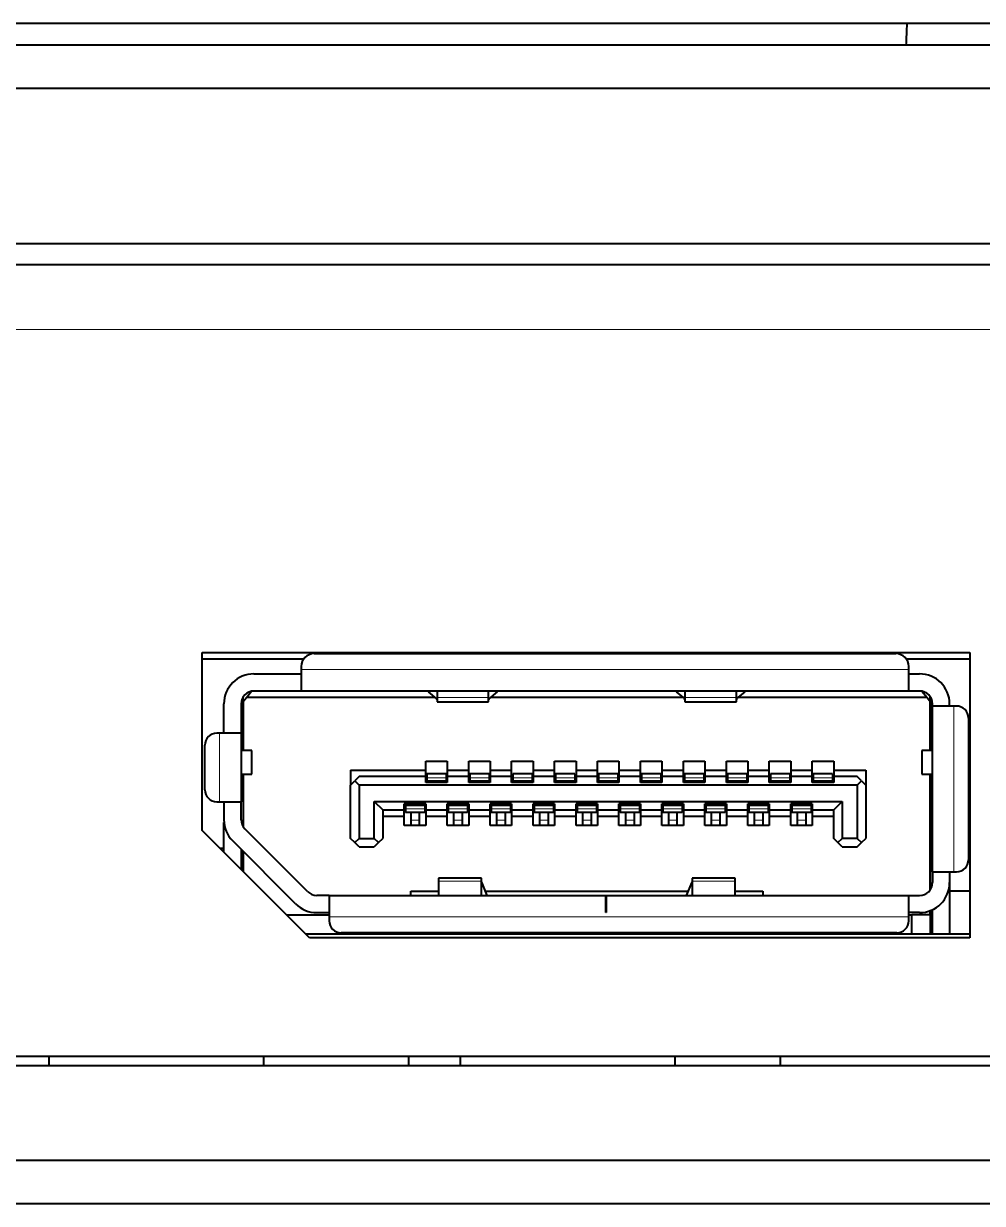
# Model space of a CAD drawing. Header units: millimetres. Extents: x 125 to 285, y 96 to 124.
# Drawn here: x 192.68 to 215, y 96.68 to 124.15 of the extents above; entities that cross this region are included whole.
import ezdxf

# ---------------------------------------------------------------- set-up
doc = ezdxf.new("R2010")
doc.units = ezdxf.units.MM
doc.header["$LTSCALE"] = 12.7
doc.layers.add('TANGENT_LINES', color=7, linetype='Continuous', lineweight=15)
doc.layers.add('Visible', color=7, linetype='Continuous', lineweight=40)

msp = doc.modelspace()

# ---------------------------------------------------------------- linework, layer by layer
at = {"layer": 'TANGENT_LINES'}
for p, q in [((175.427, 117.03), (264.99, 117.03)), ((213.291, 109.11), (199.141, 109.11)), ((203.506, 108.456), (202.306, 108.456)), ((209.276, 108.456), (208.076, 108.456)), ((214.341, 104.4), (214.341, 108.26)), ((197.241, 107.63), (197.241, 106.03)), ((202.516, 106.591), (202.066, 106.591)), ((203.516, 106.591), (203.066, 106.591)), ((204.516, 106.591), (204.066, 106.591)), ((205.516, 106.591), (205.066, 106.591)), ((206.516, 106.591), (206.066, 106.591)), ((207.516, 106.591), (207.066, 106.591)), ((208.516, 106.591), (208.066, 106.591)), ((209.516, 106.591), (209.066, 106.591)), ((210.516, 106.591), (210.066, 106.591)), ((211.516, 106.591), (211.066, 106.591)), ((202.516, 106.523), (202.066, 106.523)), ((202.516, 106.51), (202.066, 106.51)), ((203.516, 106.523), (203.066, 106.523)), ((203.516, 106.51), (203.066, 106.51)), ((204.516, 106.523), (204.066, 106.523)), ((204.516, 106.51), (204.066, 106.51)), ((205.516, 106.523), (205.066, 106.523)), ((205.516, 106.51), (205.066, 106.51)), ((206.516, 106.523), (206.066, 106.523)), ((206.516, 106.51), (206.066, 106.51)), ((207.516, 106.523), (207.066, 106.523)), ((207.516, 106.51), (207.066, 106.51)), ((208.516, 106.523), (208.066, 106.523)), ((208.516, 106.51), (208.066, 106.51)), ((209.516, 106.523), (209.066, 106.523)), ((209.516, 106.51), (209.066, 106.51)), ((210.516, 106.523), (210.066, 106.523)), ((210.516, 106.51), (210.066, 106.51)), ((211.516, 106.523), (211.066, 106.523)), ((211.516, 106.51), (211.066, 106.51)), ((201.566, 105.95), (202.016, 105.95)), ((202.016, 105.938), (201.566, 105.938)), ((202.016, 105.869), (201.566, 105.869)), ((202.566, 105.95), (203.016, 105.95)), ((203.016, 105.938), (202.566, 105.938)), ((203.016, 105.869), (202.566, 105.869)), ((203.566, 105.95), (204.016, 105.95)), ((204.016, 105.938), (203.566, 105.938)), ((204.016, 105.869), (203.566, 105.869)), ((204.566, 105.95), (205.016, 105.95)), ((205.016, 105.938), (204.566, 105.938)), ((205.016, 105.869), (204.566, 105.869)), ((205.566, 105.95), (206.016, 105.95)), ((206.016, 105.938), (205.566, 105.938)), ((206.016, 105.869), (205.566, 105.869)), ((206.566, 105.95), (207.016, 105.95)), ((207.016, 105.938), (206.566, 105.938)), ((207.016, 105.869), (206.566, 105.869)), ((207.566, 105.95), (208.016, 105.95)), ((208.016, 105.938), (207.566, 105.938)), ((208.016, 105.869), (207.566, 105.869)), ((208.566, 105.95), (209.016, 105.95)), ((209.016, 105.938), (208.566, 105.938)), ((209.016, 105.869), (208.566, 105.869)), ((209.566, 105.95), (210.016, 105.95)), ((210.016, 105.938), (209.566, 105.938)), ((210.016, 105.869), (209.566, 105.869)), ((210.566, 105.95), (211.016, 105.95)), ((211.016, 105.938), (210.566, 105.938)), ((211.016, 105.869), (210.566, 105.869)), ((197.343, 105.55), (197.341, 105.55)), ((201.891, 105.602), (201.691, 105.602)), ((202.891, 105.602), (202.691, 105.602)), ((203.891, 105.602), (203.691, 105.602)), ((204.891, 105.602), (204.691, 105.602)), ((205.891, 105.602), (205.691, 105.602)), ((206.891, 105.602), (206.691, 105.602)), ((207.891, 105.602), (207.691, 105.602)), ((208.891, 105.602), (208.691, 105.602)), ((209.891, 105.602), (209.691, 105.602)), ((210.891, 105.602), (210.691, 105.602)), ((202.336, 104.181), (203.336, 104.181)), ((208.246, 104.181), (209.246, 104.181)), ((199.791, 103.35), (213.291, 103.35)), ((201.641, 102.95), (201.641, 102.98)), ((203.731, 102.95), (203.731, 102.98)), ((207.851, 102.95), (207.851, 102.98)), ((209.941, 102.95), (209.941, 102.98))]:
    msp.add_line(p, q, dxfattribs=at)
at = {"layer": 'Visible'}
for p, q in [((213.245, 124.15), (192.171, 124.15)), ((233.15, 124.15), (213.245, 124.15)), ((255.403, 123.65), (150.353, 123.65)), ((150.353, 122.65), (255.403, 122.65)), ((174.97, 119.03), (255.403, 119.03)), ((264.947, 118.53), (175.47, 118.53)), ((196.837, 105.363), (196.837, 109.51)), ((196.837, 109.51), (214.709, 109.51)), ((199.193, 109.35), (196.837, 109.35)), ((199.441, 109.48), (212.991, 109.48)), ((214.709, 109.35), (213.238, 109.35)), ((214.709, 109.51), (214.709, 102.863)), ((199.141, 109.18), (199.141, 109.11)), ((199.141, 109.11), (199.141, 108.61)), ((213.291, 109.11), (213.291, 109.18)), ((213.291, 108.61), (213.291, 109.11)), ((198.041, 109.01), (199.141, 109.01)), ((213.291, 109.01), (213.541, 109.01)), ((197.866, 108.46), (197.986, 108.605)), ((199.141, 108.61), (198.041, 108.61)), ((213.291, 108.61), (199.141, 108.61)), ((202.106, 108.595), (202.106, 108.61)), ((202.301, 108.428), (202.106, 108.595)), ((202.306, 108.61), (202.306, 108.456)), ((203.506, 108.456), (203.506, 108.61)), ((203.706, 108.595), (203.51, 108.428)), ((203.706, 108.61), (203.706, 108.595)), ((207.876, 108.595), (207.876, 108.61)), ((207.876, 108.595), (208.071, 108.428)), ((208.076, 108.61), (208.076, 108.456)), ((209.276, 108.456), (209.276, 108.61)), ((209.28, 108.428), (209.476, 108.595)), ((209.476, 108.61), (209.476, 108.595)), ((213.541, 108.61), (213.291, 108.61)), ((213.595, 108.605), (213.716, 108.46)), ((197.341, 107.63), (197.341, 108.31)), ((197.741, 108.31), (197.791, 108.37)), ((197.741, 108.32), (197.791, 108.37)), ((197.741, 108.31), (197.741, 107.63)), ((197.791, 108.37), (197.791, 108.476)), ((197.791, 108.37), (197.866, 108.46)), ((197.791, 108.37), (197.791, 107.225)), ((197.791, 108.37), (197.791, 107.225)), ((202.263, 108.46), (197.866, 108.46)), ((202.306, 108.456), (202.306, 108.36)), ((202.306, 108.36), (203.506, 108.36)), ((203.506, 108.36), (203.506, 108.456)), ((208.033, 108.46), (203.548, 108.46)), ((208.076, 108.456), (208.076, 108.36)), ((208.076, 108.36), (209.276, 108.36)), ((209.276, 108.36), (209.276, 108.456)), ((213.716, 108.46), (209.318, 108.46)), ((213.716, 108.46), (213.791, 108.37)), ((213.791, 108.37), (213.791, 108.476)), ((213.791, 108.37), (213.791, 107.225)), ((213.791, 108.37), (213.841, 108.31)), ((213.791, 107.225), (213.791, 108.37)), ((213.841, 108.26), (213.841, 108.31)), ((213.841, 104.4), (213.841, 108.26)), ((214.341, 108.26), (213.841, 108.26)), ((214.241, 108.26), (214.241, 108.31)), ((214.401, 108.26), (214.341, 108.26)), ((214.681, 107.98), (214.681, 104.68)), ((197.241, 107.63), (197.176, 107.63)), ((197.741, 107.63), (197.241, 107.63)), ((197.741, 107.63), (197.741, 106.03)), ((196.896, 106.31), (196.896, 107.35)), ((197.991, 107.225), (197.741, 107.225)), ((197.991, 106.675), (197.991, 107.225)), ((213.591, 107.225), (213.591, 106.675)), ((213.841, 107.225), (213.591, 107.225)), ((202.041, 106.77), (202.041, 106.98)), ((202.041, 106.98), (202.541, 106.98)), ((202.541, 106.98), (202.541, 106.77)), ((203.041, 106.98), (203.541, 106.98)), ((203.041, 106.77), (203.041, 106.98)), ((203.541, 106.98), (203.541, 106.77)), ((204.041, 106.77), (204.041, 106.98)), ((204.041, 106.98), (204.541, 106.98)), ((204.541, 106.98), (204.541, 106.77)), ((205.041, 106.77), (205.041, 106.98)), ((205.041, 106.98), (205.541, 106.98)), ((205.541, 106.98), (205.541, 106.77)), ((206.041, 106.77), (206.041, 106.98)), ((206.041, 106.98), (206.541, 106.98)), ((206.541, 106.98), (206.541, 106.77)), ((207.041, 106.77), (207.041, 106.98)), ((207.041, 106.98), (207.541, 106.98)), ((207.541, 106.98), (207.541, 106.77)), ((208.041, 106.98), (208.541, 106.98)), ((208.041, 106.77), (208.041, 106.98)), ((208.541, 106.98), (208.541, 106.77)), ((209.041, 106.98), (209.541, 106.98)), ((209.041, 106.77), (209.041, 106.98)), ((209.541, 106.98), (209.541, 106.77)), ((210.041, 106.77), (210.041, 106.98)), ((210.041, 106.98), (210.541, 106.98)), ((210.541, 106.98), (210.541, 106.77)), ((211.041, 106.98), (211.541, 106.98)), ((211.041, 106.77), (211.041, 106.98)), ((211.541, 106.98), (211.541, 106.77)), ((197.741, 106.675), (197.991, 106.675)), ((197.791, 106.675), (197.791, 105.449)), ((197.791, 106.675), (197.791, 105.449)), ((200.291, 106.77), (200.291, 106.42)), ((200.291, 106.77), (202.041, 106.77)), ((200.491, 106.62), (200.391, 106.52)), ((202.041, 106.62), (200.491, 106.62)), ((202.041, 106.62), (202.041, 106.77)), ((202.041, 106.48), (202.041, 106.62)), ((202.066, 106.68), (202.066, 106.591)), ((202.516, 106.68), (202.066, 106.68)), ((202.066, 106.591), (202.066, 106.523)), ((202.516, 106.68), (202.516, 106.591)), ((202.516, 106.591), (202.516, 106.523)), ((202.541, 106.77), (202.541, 106.62)), ((202.541, 106.77), (203.041, 106.77)), ((202.541, 106.62), (202.541, 106.48)), ((203.041, 106.62), (202.541, 106.62)), ((203.041, 106.62), (203.041, 106.77)), ((203.041, 106.48), (203.041, 106.62)), ((203.066, 106.68), (203.066, 106.591)), ((203.516, 106.68), (203.066, 106.68)), ((203.066, 106.591), (203.066, 106.523)), ((203.516, 106.68), (203.516, 106.591)), ((203.516, 106.591), (203.516, 106.523)), ((203.541, 106.77), (204.041, 106.77)), ((203.541, 106.77), (203.541, 106.62)), ((203.541, 106.62), (203.541, 106.48)), ((204.041, 106.62), (203.541, 106.62)), ((204.041, 106.62), (204.041, 106.77)), ((204.041, 106.48), (204.041, 106.62)), ((204.066, 106.68), (204.066, 106.591)), ((204.516, 106.68), (204.066, 106.68)), ((204.066, 106.591), (204.066, 106.523)), ((204.516, 106.68), (204.516, 106.591)), ((204.516, 106.591), (204.516, 106.523)), ((204.541, 106.77), (205.041, 106.77)), ((204.541, 106.77), (204.541, 106.62)), ((205.041, 106.62), (204.541, 106.62)), ((204.541, 106.62), (204.541, 106.48)), ((205.041, 106.62), (205.041, 106.77)), ((205.041, 106.48), (205.041, 106.62)), ((205.066, 106.68), (205.066, 106.591)), ((205.516, 106.68), (205.066, 106.68)), ((205.066, 106.591), (205.066, 106.523)), ((205.516, 106.68), (205.516, 106.591)), ((205.516, 106.591), (205.516, 106.523)), ((205.541, 106.77), (206.041, 106.77)), ((205.541, 106.77), (205.541, 106.62)), ((206.041, 106.62), (205.541, 106.62)), ((205.541, 106.62), (205.541, 106.48)), ((206.041, 106.62), (206.041, 106.77)), ((206.041, 106.48), (206.041, 106.62)), ((206.066, 106.68), (206.066, 106.591)), ((206.516, 106.68), (206.066, 106.68)), ((206.066, 106.591), (206.066, 106.523)), ((206.516, 106.68), (206.516, 106.591)), ((206.516, 106.591), (206.516, 106.523)), ((206.541, 106.77), (207.041, 106.77)), ((206.541, 106.77), (206.541, 106.62)), ((206.541, 106.62), (206.541, 106.48)), ((207.041, 106.62), (206.541, 106.62)), ((207.041, 106.62), (207.041, 106.77)), ((207.041, 106.48), (207.041, 106.62)), ((207.066, 106.68), (207.066, 106.591)), ((207.516, 106.68), (207.066, 106.68)), ((207.066, 106.591), (207.066, 106.523)), ((207.516, 106.68), (207.516, 106.591)), ((207.516, 106.591), (207.516, 106.523)), ((207.541, 106.77), (207.541, 106.62)), ((207.541, 106.77), (208.041, 106.77)), ((207.541, 106.62), (207.541, 106.48)), ((208.041, 106.62), (207.541, 106.62)), ((208.041, 106.62), (208.041, 106.77)), ((208.041, 106.48), (208.041, 106.62)), ((208.066, 106.68), (208.066, 106.591)), ((208.516, 106.68), (208.066, 106.68)), ((208.066, 106.591), (208.066, 106.523)), ((208.516, 106.68), (208.516, 106.591)), ((208.516, 106.591), (208.516, 106.523)), ((208.541, 106.77), (209.041, 106.77)), ((208.541, 106.77), (208.541, 106.62)), ((208.541, 106.62), (208.541, 106.48)), ((209.041, 106.62), (208.541, 106.62)), ((209.041, 106.62), (209.041, 106.77)), ((209.041, 106.48), (209.041, 106.62)), ((209.066, 106.68), (209.066, 106.591)), ((209.516, 106.68), (209.066, 106.68)), ((209.066, 106.591), (209.066, 106.523)), ((209.516, 106.68), (209.516, 106.591)), ((209.516, 106.591), (209.516, 106.523)), ((209.541, 106.77), (209.541, 106.62)), ((209.541, 106.77), (210.041, 106.77)), ((210.041, 106.62), (209.541, 106.62)), ((209.541, 106.62), (209.541, 106.48)), ((210.041, 106.62), (210.041, 106.77)), ((210.041, 106.48), (210.041, 106.62)), ((210.066, 106.68), (210.066, 106.591)), ((210.516, 106.68), (210.066, 106.68)), ((210.066, 106.591), (210.066, 106.523)), ((210.516, 106.68), (210.516, 106.591)), ((210.516, 106.591), (210.516, 106.523)), ((210.541, 106.77), (210.541, 106.62)), ((210.541, 106.77), (211.041, 106.77)), ((211.041, 106.62), (210.541, 106.62)), ((210.541, 106.62), (210.541, 106.48)), ((211.041, 106.62), (211.041, 106.77)), ((211.041, 106.48), (211.041, 106.62)), ((211.066, 106.68), (211.066, 106.591)), ((211.516, 106.68), (211.066, 106.68)), ((211.066, 106.591), (211.066, 106.523)), ((211.516, 106.68), (211.516, 106.591)), ((211.516, 106.591), (211.516, 106.523)), ((211.541, 106.77), (212.291, 106.77)), ((211.541, 106.77), (211.541, 106.62)), ((211.541, 106.62), (211.541, 106.48)), ((212.091, 106.62), (211.541, 106.62)), ((212.191, 106.52), (212.091, 106.62)), ((212.291, 106.77), (212.291, 106.42)), ((213.591, 106.675), (213.841, 106.675)), ((213.791, 106.675), (213.791, 103.984)), ((213.791, 103.984), (213.791, 106.675)), ((200.291, 106.42), (200.391, 106.52)), ((200.291, 105.18), (200.291, 106.42)), ((200.391, 106.52), (200.491, 106.42)), ((212.091, 106.42), (200.491, 106.42)), ((200.491, 106.42), (200.491, 105.18)), ((202.066, 106.56), (202.041, 106.56)), ((202.066, 106.56), (202.041, 106.56)), ((202.541, 106.48), (202.041, 106.48)), ((202.066, 106.523), (202.066, 106.51)), ((202.066, 106.51), (202.066, 106.48)), ((202.541, 106.56), (202.516, 106.56)), ((202.541, 106.56), (202.516, 106.56)), ((202.516, 106.523), (202.516, 106.51)), ((202.516, 106.51), (202.516, 106.48)), ((203.066, 106.56), (203.041, 106.56)), ((203.066, 106.56), (203.041, 106.56)), ((203.541, 106.48), (203.041, 106.48)), ((203.066, 106.523), (203.066, 106.51)), ((203.066, 106.51), (203.066, 106.48)), ((203.541, 106.56), (203.516, 106.56)), ((203.541, 106.56), (203.516, 106.56)), ((203.516, 106.523), (203.516, 106.51)), ((203.516, 106.51), (203.516, 106.48)), ((204.066, 106.56), (204.041, 106.56)), ((204.066, 106.56), (204.041, 106.56)), ((204.541, 106.48), (204.041, 106.48)), ((204.066, 106.523), (204.066, 106.51)), ((204.066, 106.51), (204.066, 106.48)), ((204.541, 106.56), (204.516, 106.56)), ((204.541, 106.56), (204.516, 106.56)), ((204.516, 106.523), (204.516, 106.51)), ((204.516, 106.51), (204.516, 106.48)), ((205.066, 106.56), (205.041, 106.56)), ((205.066, 106.56), (205.041, 106.56)), ((205.541, 106.48), (205.041, 106.48)), ((205.066, 106.523), (205.066, 106.51)), ((205.066, 106.51), (205.066, 106.48)), ((205.541, 106.56), (205.516, 106.56)), ((205.541, 106.56), (205.516, 106.56)), ((205.516, 106.523), (205.516, 106.51)), ((205.516, 106.51), (205.516, 106.48)), ((206.066, 106.56), (206.041, 106.56)), ((206.066, 106.56), (206.041, 106.56)), ((206.541, 106.48), (206.041, 106.48)), ((206.066, 106.523), (206.066, 106.51)), ((206.066, 106.51), (206.066, 106.48)), ((206.541, 106.56), (206.516, 106.56)), ((206.541, 106.56), (206.516, 106.56)), ((206.516, 106.523), (206.516, 106.51)), ((206.516, 106.51), (206.516, 106.48)), ((207.066, 106.56), (207.041, 106.56)), ((207.066, 106.56), (207.041, 106.56)), ((207.541, 106.48), (207.041, 106.48)), ((207.066, 106.523), (207.066, 106.51)), ((207.066, 106.51), (207.066, 106.48)), ((207.541, 106.56), (207.516, 106.56)), ((207.541, 106.56), (207.516, 106.56)), ((207.516, 106.523), (207.516, 106.51)), ((207.516, 106.51), (207.516, 106.48)), ((208.066, 106.56), (208.041, 106.56)), ((208.066, 106.56), (208.041, 106.56)), ((208.541, 106.48), (208.041, 106.48)), ((208.066, 106.523), (208.066, 106.51)), ((208.066, 106.51), (208.066, 106.48)), ((208.541, 106.56), (208.516, 106.56)), ((208.541, 106.56), (208.516, 106.56)), ((208.516, 106.523), (208.516, 106.51)), ((208.516, 106.51), (208.516, 106.48)), ((209.066, 106.56), (209.041, 106.56)), ((209.066, 106.56), (209.041, 106.56)), ((209.541, 106.48), (209.041, 106.48)), ((209.066, 106.523), (209.066, 106.51)), ((209.066, 106.51), (209.066, 106.48)), ((209.541, 106.56), (209.516, 106.56)), ((209.541, 106.56), (209.516, 106.56)), ((209.516, 106.523), (209.516, 106.51)), ((209.516, 106.51), (209.516, 106.48)), ((210.066, 106.56), (210.041, 106.56)), ((210.066, 106.56), (210.041, 106.56)), ((210.541, 106.48), (210.041, 106.48)), ((210.066, 106.523), (210.066, 106.51)), ((210.066, 106.51), (210.066, 106.48)), ((210.541, 106.56), (210.516, 106.56)), ((210.541, 106.56), (210.516, 106.56)), ((210.516, 106.523), (210.516, 106.51)), ((210.516, 106.51), (210.516, 106.48)), ((211.066, 106.56), (211.041, 106.56)), ((211.066, 106.56), (211.041, 106.56)), ((211.541, 106.48), (211.041, 106.48)), ((211.066, 106.523), (211.066, 106.51)), ((211.066, 106.51), (211.066, 106.48)), ((211.541, 106.56), (211.516, 106.56)), ((211.541, 106.56), (211.516, 106.56)), ((211.516, 106.523), (211.516, 106.51)), ((211.516, 106.51), (211.516, 106.48)), ((212.091, 106.42), (212.191, 106.52)), ((212.091, 106.42), (212.091, 105.18)), ((212.191, 106.52), (212.291, 106.42)), ((212.291, 106.42), (212.291, 105.18)), ((200.841, 105.18), (200.841, 106.04)), ((200.841, 106.04), (201.041, 105.84)), ((200.841, 106.04), (211.741, 106.04)), ((211.541, 105.84), (211.741, 106.04)), ((211.741, 106.04), (211.741, 105.18)), ((197.176, 106.03), (197.241, 106.03)), ((197.241, 106.03), (197.741, 106.03)), ((197.341, 106.03), (197.341, 105.614)), ((197.741, 105.614), (197.741, 106.03)), ((201.041, 105.84), (201.041, 105.18)), ((201.041, 105.84), (201.541, 105.84)), ((201.541, 105.84), (201.541, 105.98)), ((202.041, 105.98), (201.541, 105.98)), ((201.541, 105.69), (201.541, 105.84)), ((201.566, 105.98), (201.566, 105.95)), ((201.566, 105.95), (201.566, 105.938)), ((201.566, 105.938), (201.566, 105.869)), ((201.566, 105.869), (201.566, 105.78)), ((202.016, 105.78), (201.566, 105.78)), ((201.691, 105.78), (201.691, 105.602)), ((201.891, 105.78), (201.891, 105.602)), ((202.016, 105.98), (202.016, 105.95)), ((202.016, 105.95), (202.016, 105.938)), ((202.016, 105.938), (202.016, 105.869)), ((202.016, 105.869), (202.016, 105.78)), ((202.041, 105.98), (202.041, 105.84)), ((202.041, 105.84), (202.541, 105.84)), ((202.041, 105.84), (202.041, 105.69)), ((203.041, 105.98), (202.541, 105.98)), ((202.541, 105.84), (202.541, 105.98)), ((202.541, 105.69), (202.541, 105.84)), ((202.566, 105.98), (202.566, 105.95)), ((202.566, 105.95), (202.566, 105.938)), ((202.566, 105.938), (202.566, 105.869)), ((202.566, 105.869), (202.566, 105.78)), ((203.016, 105.78), (202.566, 105.78)), ((202.691, 105.78), (202.691, 105.602)), ((202.891, 105.78), (202.891, 105.602)), ((203.016, 105.98), (203.016, 105.95)), ((203.016, 105.95), (203.016, 105.938)), ((203.016, 105.938), (203.016, 105.869)), ((203.016, 105.869), (203.016, 105.78)), ((203.041, 105.98), (203.041, 105.84)), ((203.041, 105.84), (203.541, 105.84)), ((203.041, 105.84), (203.041, 105.69)), ((203.541, 105.84), (203.541, 105.98)), ((204.041, 105.98), (203.541, 105.98)), ((203.541, 105.69), (203.541, 105.84)), ((203.566, 105.98), (203.566, 105.95)), ((203.566, 105.95), (203.566, 105.938)), ((203.566, 105.938), (203.566, 105.869)), ((203.566, 105.869), (203.566, 105.78)), ((204.016, 105.78), (203.566, 105.78)), ((203.691, 105.78), (203.691, 105.602)), ((203.891, 105.78), (203.891, 105.602)), ((204.016, 105.98), (204.016, 105.95)), ((204.016, 105.95), (204.016, 105.938)), ((204.016, 105.938), (204.016, 105.869)), ((204.016, 105.869), (204.016, 105.78)), ((204.041, 105.98), (204.041, 105.84)), ((204.041, 105.84), (204.541, 105.84)), ((204.041, 105.84), (204.041, 105.69)), ((204.541, 105.84), (204.541, 105.98)), ((205.041, 105.98), (204.541, 105.98)), ((204.541, 105.69), (204.541, 105.84)), ((204.566, 105.98), (204.566, 105.95)), ((204.566, 105.95), (204.566, 105.938)), ((204.566, 105.938), (204.566, 105.869)), ((204.566, 105.869), (204.566, 105.78)), ((205.016, 105.78), (204.566, 105.78)), ((204.691, 105.78), (204.691, 105.602)), ((204.891, 105.78), (204.891, 105.602)), ((205.016, 105.98), (205.016, 105.95)), ((205.016, 105.95), (205.016, 105.938)), ((205.016, 105.938), (205.016, 105.869)), ((205.016, 105.869), (205.016, 105.78)), ((205.041, 105.98), (205.041, 105.84)), ((205.041, 105.84), (205.541, 105.84)), ((205.041, 105.84), (205.041, 105.69)), ((205.541, 105.84), (205.541, 105.98)), ((206.041, 105.98), (205.541, 105.98)), ((205.541, 105.69), (205.541, 105.84)), ((205.566, 105.98), (205.566, 105.95)), ((205.566, 105.95), (205.566, 105.938)), ((205.566, 105.938), (205.566, 105.869)), ((205.566, 105.869), (205.566, 105.78)), ((206.016, 105.78), (205.566, 105.78)), ((205.691, 105.78), (205.691, 105.602)), ((205.891, 105.78), (205.891, 105.602)), ((206.016, 105.98), (206.016, 105.95)), ((206.016, 105.95), (206.016, 105.938)), ((206.016, 105.938), (206.016, 105.869)), ((206.016, 105.869), (206.016, 105.78)), ((206.041, 105.98), (206.041, 105.84)), ((206.041, 105.84), (206.041, 105.69)), ((206.041, 105.84), (206.541, 105.84)), ((206.541, 105.84), (206.541, 105.98)), ((207.041, 105.98), (206.541, 105.98)), ((206.541, 105.69), (206.541, 105.84)), ((206.566, 105.98), (206.566, 105.95)), ((206.566, 105.95), (206.566, 105.938)), ((206.566, 105.938), (206.566, 105.869)), ((206.566, 105.869), (206.566, 105.78)), ((207.016, 105.78), (206.566, 105.78)), ((206.691, 105.78), (206.691, 105.602)), ((206.891, 105.78), (206.891, 105.602)), ((207.016, 105.98), (207.016, 105.95)), ((207.016, 105.95), (207.016, 105.938)), ((207.016, 105.938), (207.016, 105.869)), ((207.016, 105.869), (207.016, 105.78)), ((207.041, 105.98), (207.041, 105.84)), ((207.041, 105.84), (207.541, 105.84)), ((207.041, 105.84), (207.041, 105.69)), ((207.541, 105.84), (207.541, 105.98)), ((208.041, 105.98), (207.541, 105.98)), ((207.541, 105.69), (207.541, 105.84)), ((207.566, 105.98), (207.566, 105.95)), ((207.566, 105.95), (207.566, 105.938)), ((207.566, 105.938), (207.566, 105.869)), ((207.566, 105.869), (207.566, 105.78)), ((208.016, 105.78), (207.566, 105.78)), ((207.691, 105.78), (207.691, 105.602)), ((207.891, 105.78), (207.891, 105.602)), ((208.016, 105.98), (208.016, 105.95)), ((208.016, 105.95), (208.016, 105.938)), ((208.016, 105.938), (208.016, 105.869)), ((208.016, 105.869), (208.016, 105.78)), ((208.041, 105.98), (208.041, 105.84)), ((208.041, 105.84), (208.541, 105.84)), ((208.041, 105.84), (208.041, 105.69)), ((209.041, 105.98), (208.541, 105.98)), ((208.541, 105.84), (208.541, 105.98)), ((208.541, 105.69), (208.541, 105.84)), ((208.566, 105.98), (208.566, 105.95)), ((208.566, 105.95), (208.566, 105.938)), ((208.566, 105.938), (208.566, 105.869)), ((208.566, 105.869), (208.566, 105.78)), ((209.016, 105.78), (208.566, 105.78)), ((208.691, 105.78), (208.691, 105.602)), ((208.891, 105.78), (208.891, 105.602)), ((209.016, 105.98), (209.016, 105.95)), ((209.016, 105.95), (209.016, 105.938)), ((209.016, 105.938), (209.016, 105.869)), ((209.016, 105.869), (209.016, 105.78)), ((209.041, 105.98), (209.041, 105.84)), ((209.041, 105.84), (209.541, 105.84)), ((209.041, 105.84), (209.041, 105.69)), ((210.041, 105.98), (209.541, 105.98)), ((209.541, 105.84), (209.541, 105.98)), ((209.541, 105.69), (209.541, 105.84)), ((209.566, 105.98), (209.566, 105.95)), ((209.566, 105.95), (209.566, 105.938)), ((209.566, 105.938), (209.566, 105.869)), ((209.566, 105.869), (209.566, 105.78)), ((210.016, 105.78), (209.566, 105.78)), ((209.691, 105.78), (209.691, 105.602)), ((209.891, 105.78), (209.891, 105.602)), ((210.016, 105.98), (210.016, 105.95)), ((210.016, 105.95), (210.016, 105.938)), ((210.016, 105.938), (210.016, 105.869)), ((210.016, 105.869), (210.016, 105.78)), ((210.041, 105.98), (210.041, 105.84)), ((210.041, 105.84), (210.541, 105.84)), ((210.041, 105.84), (210.041, 105.69)), ((210.541, 105.84), (210.541, 105.98)), ((211.041, 105.98), (210.541, 105.98)), ((210.541, 105.69), (210.541, 105.84)), ((210.566, 105.98), (210.566, 105.95)), ((210.566, 105.95), (210.566, 105.938)), ((210.566, 105.938), (210.566, 105.869)), ((210.566, 105.869), (210.566, 105.78)), ((211.016, 105.78), (210.566, 105.78)), ((210.691, 105.78), (210.691, 105.602)), ((210.891, 105.78), (210.891, 105.602)), ((211.016, 105.98), (211.016, 105.95)), ((211.016, 105.95), (211.016, 105.938)), ((211.016, 105.938), (211.016, 105.869)), ((211.016, 105.869), (211.016, 105.78)), ((211.041, 105.98), (211.041, 105.84)), ((211.041, 105.84), (211.041, 105.69)), ((211.041, 105.84), (211.541, 105.84)), ((211.541, 105.18), (211.541, 105.84)), ((197.341, 104.86), (197.341, 105.55)), ((201.541, 105.69), (201.041, 105.69)), ((201.541, 105.48), (201.541, 105.69)), ((201.691, 105.602), (201.691, 105.48)), ((201.891, 105.602), (201.891, 105.48)), ((202.041, 105.69), (202.041, 105.48)), ((202.541, 105.69), (202.041, 105.69)), ((202.541, 105.48), (202.541, 105.69)), ((202.691, 105.602), (202.691, 105.48)), ((202.891, 105.602), (202.891, 105.48)), ((203.041, 105.69), (203.041, 105.48)), ((203.541, 105.69), (203.041, 105.69)), ((203.541, 105.48), (203.541, 105.69)), ((203.691, 105.602), (203.691, 105.48)), ((203.891, 105.602), (203.891, 105.48)), ((204.041, 105.69), (204.041, 105.48)), ((204.541, 105.69), (204.041, 105.69)), ((204.541, 105.48), (204.541, 105.69)), ((204.691, 105.602), (204.691, 105.48)), ((204.891, 105.602), (204.891, 105.48)), ((205.041, 105.69), (205.041, 105.48)), ((205.541, 105.69), (205.041, 105.69)), ((205.541, 105.48), (205.541, 105.69)), ((205.691, 105.602), (205.691, 105.48)), ((205.891, 105.602), (205.891, 105.48)), ((206.541, 105.69), (206.041, 105.69)), ((206.041, 105.69), (206.041, 105.48)), ((206.541, 105.48), (206.541, 105.69)), ((206.691, 105.602), (206.691, 105.48)), ((206.891, 105.602), (206.891, 105.48)), ((207.041, 105.69), (207.041, 105.48)), ((207.541, 105.69), (207.041, 105.69)), ((207.541, 105.48), (207.541, 105.69)), ((207.691, 105.602), (207.691, 105.48)), ((207.891, 105.602), (207.891, 105.48)), ((208.041, 105.69), (208.041, 105.48)), ((208.541, 105.69), (208.041, 105.69)), ((208.541, 105.48), (208.541, 105.69)), ((208.691, 105.602), (208.691, 105.48)), ((208.891, 105.602), (208.891, 105.48)), ((209.541, 105.69), (209.041, 105.69)), ((209.041, 105.69), (209.041, 105.48)), ((209.541, 105.48), (209.541, 105.69)), ((209.691, 105.602), (209.691, 105.48)), ((209.891, 105.602), (209.891, 105.48)), ((210.541, 105.69), (210.041, 105.69)), ((210.041, 105.69), (210.041, 105.48)), ((210.541, 105.48), (210.541, 105.69)), ((210.691, 105.602), (210.691, 105.48)), ((210.891, 105.602), (210.891, 105.48)), ((211.541, 105.69), (211.041, 105.69)), ((211.041, 105.69), (211.041, 105.48)), ((199.337, 102.863), (196.837, 105.363)), ((199.293, 103.938), (197.828, 105.402)), ((202.041, 105.48), (201.541, 105.48)), ((203.041, 105.48), (202.541, 105.48)), ((204.041, 105.48), (203.541, 105.48)), ((205.041, 105.48), (204.541, 105.48)), ((206.041, 105.48), (205.541, 105.48)), ((207.041, 105.48), (206.541, 105.48)), ((208.041, 105.48), (207.541, 105.48)), ((209.041, 105.48), (208.541, 105.48)), ((210.041, 105.48), (209.541, 105.48)), ((211.041, 105.48), (210.541, 105.48)), ((197.25, 104.95), (197.341, 104.95)), ((199.01, 103.655), (197.546, 105.119)), ((200.391, 105.08), (200.291, 105.18)), ((200.391, 105.08), (200.491, 105.18)), ((200.491, 104.98), (200.391, 105.08)), ((200.491, 105.18), (200.841, 105.18)), ((200.491, 104.98), (200.841, 104.98)), ((200.941, 105.08), (200.841, 105.18)), ((200.941, 105.08), (200.841, 104.98)), ((200.941, 105.08), (201.041, 105.18)), ((211.641, 105.08), (211.541, 105.18)), ((211.641, 105.08), (211.741, 105.18)), ((211.741, 104.98), (211.641, 105.08)), ((212.091, 105.18), (211.741, 105.18)), ((211.741, 104.98), (212.091, 104.98)), ((212.091, 105.18), (212.191, 105.08)), ((212.091, 104.98), (212.191, 105.08)), ((212.191, 105.08), (212.291, 105.18)), ((214.681, 104.95), (214.709, 104.95)), ((197.741, 104.924), (197.741, 104.46)), ((197.791, 104.874), (197.791, 104.41)), ((197.791, 104.874), (197.791, 104.41)), ((213.841, 104.4), (213.841, 104.15)), ((213.841, 104.4), (214.341, 104.4)), ((214.241, 104.4), (214.241, 104.15)), ((214.341, 104.4), (214.401, 104.4)), ((203.336, 104.25), (202.336, 104.25)), ((202.336, 104.25), (202.336, 104.181)), ((202.336, 104.181), (202.336, 103.85)), ((203.336, 104.181), (203.336, 104.25)), ((203.336, 103.85), (203.336, 104.181)), ((203.336, 104.159), (203.467, 103.85)), ((208.114, 103.85), (208.246, 104.159)), ((209.246, 104.25), (208.246, 104.25)), ((208.246, 104.25), (208.246, 104.181)), ((208.246, 104.181), (208.246, 103.85)), ((209.246, 104.181), (209.246, 104.25)), ((209.246, 103.85), (209.246, 104.181)), ((214.241, 104.15), (214.241, 102.95)), ((199.791, 103.85), (199.505, 103.85)), ((199.791, 103.85), (206.231, 103.85)), ((199.791, 103.85), (199.791, 103.35)), ((201.691, 103.85), (201.691, 103.95)), ((201.691, 103.95), (202.336, 103.95)), ((203.424, 103.95), (208.157, 103.95)), ((206.231, 103.85), (206.241, 103.85)), ((206.231, 103.45), (206.231, 103.85)), ((206.241, 103.85), (213.291, 103.85)), ((206.241, 103.85), (206.241, 103.45)), ((209.246, 103.95), (209.891, 103.95)), ((209.891, 103.95), (209.891, 103.85)), ((213.291, 103.85), (213.541, 103.85)), ((213.291, 103.35), (213.291, 103.85)), ((214.709, 103.95), (214.241, 103.95)), ((198.8, 103.4), (199.791, 103.4)), ((199.505, 103.45), (199.791, 103.45)), ((199.791, 103.35), (199.791, 103.26)), ((206.241, 103.45), (206.231, 103.45)), ((213.541, 103.45), (213.291, 103.45)), ((213.291, 103.4), (213.361, 103.4)), ((213.291, 103.26), (213.291, 103.35)), ((213.361, 102.95), (213.361, 103.4)), ((213.791, 103.4), (213.361, 103.4)), ((213.791, 103.496), (213.791, 103.4)), ((213.791, 103.4), (213.791, 103.496)), ((213.791, 103.4), (213.841, 103.4)), ((213.791, 103.4), (213.791, 102.95)), ((213.841, 102.95), (213.841, 103.518)), ((214.709, 102.95), (199.25, 102.95)), ((214.709, 102.863), (199.337, 102.863)), ((213.011, 102.98), (200.071, 102.98)), ((201.091, 102.95), (201.091, 102.98)), ((201.341, 102.95), (201.341, 102.98)), ((204.031, 102.95), (204.031, 102.98)), ((204.281, 102.95), (204.281, 102.98)), ((207.301, 102.98), (207.301, 102.95)), ((207.551, 102.95), (207.551, 102.98)), ((210.241, 102.95), (210.241, 102.98)), ((210.491, 102.98), (210.491, 102.95)), ((176.74, 100.11), (254.227, 100.11)), ((193.272, 99.88), (193.272, 100.11)), ((198.272, 99.88), (198.272, 100.11)), ((201.646, 99.88), (201.646, 100.11)), ((202.851, 99.88), (202.851, 100.11)), ((207.851, 99.88), (207.851, 100.11)), ((210.299, 99.88), (210.299, 100.11)), ((255.403, 99.88), (166.52, 99.88)), ((255.403, 97.68), (166.506, 97.68)), ((150.353, 96.68), (255.403, 96.68))]:
    msp.add_line(p, q, dxfattribs=at)
for centre, radius, start, end in [((199.441, 109.18), 0.3, 90, 180), ((212.991, 109.18), 0.3, 0, 90), ((198.041, 108.31), 0.7, 90, 180), ((213.541, 108.31), 0.7, 0, 90), ((198.041, 108.31), 0.3, 90, 180), ((213.541, 108.31), 0.3, 360, 90), ((214.401, 107.98), 0.28, 0, 90), ((197.176, 107.35), 0.28, 90, 180), ((197.176, 106.31), 0.28, 180, 270), ((198.041, 105.614), 0.7, 180, 225), ((198.041, 105.614), 0.3, 180, 225), ((214.401, 104.68), 0.28, 270, 0), ((213.541, 104.15), 0.3, 270, 0), ((213.541, 104.15), 0.7, 270, 0), ((199.505, 104.15), 0.3, 225, 270), ((199.505, 104.15), 0.7, 225, 270), ((200.071, 103.26), 0.28, 180, 270), ((213.011, 103.26), 0.28, 270, 0)]:
    msp.add_arc(centre, radius, start, end, dxfattribs=at)
at = {"layer": 'Visible', "extrusion": (0, 0, -1)}
for centre, major_axis, ratio, start_param, end_param in [((-4591.945, 220.316), (4807.114, 0), 0.707107, 0.028295, 0.028442), ((202.325, 109.06), (0, 0.7), 0.081633, 9.774735, 9.867689), ((203.486, 109.06), (0, 0.7), 0.081633, 8.981867, 9.074821), ((208.095, 109.06), (0, 0.7), 0.081633, 3.491549, 3.584504), ((209.256, 109.06), (0, 0.7), 0.081633, 8.981867, 9.074821)]:
    msp.add_ellipse(centre, major_axis=major_axis, ratio=ratio, start_param=start_param, end_param=end_param, dxfattribs=at)

doc.saveas('drawing.dxf')
